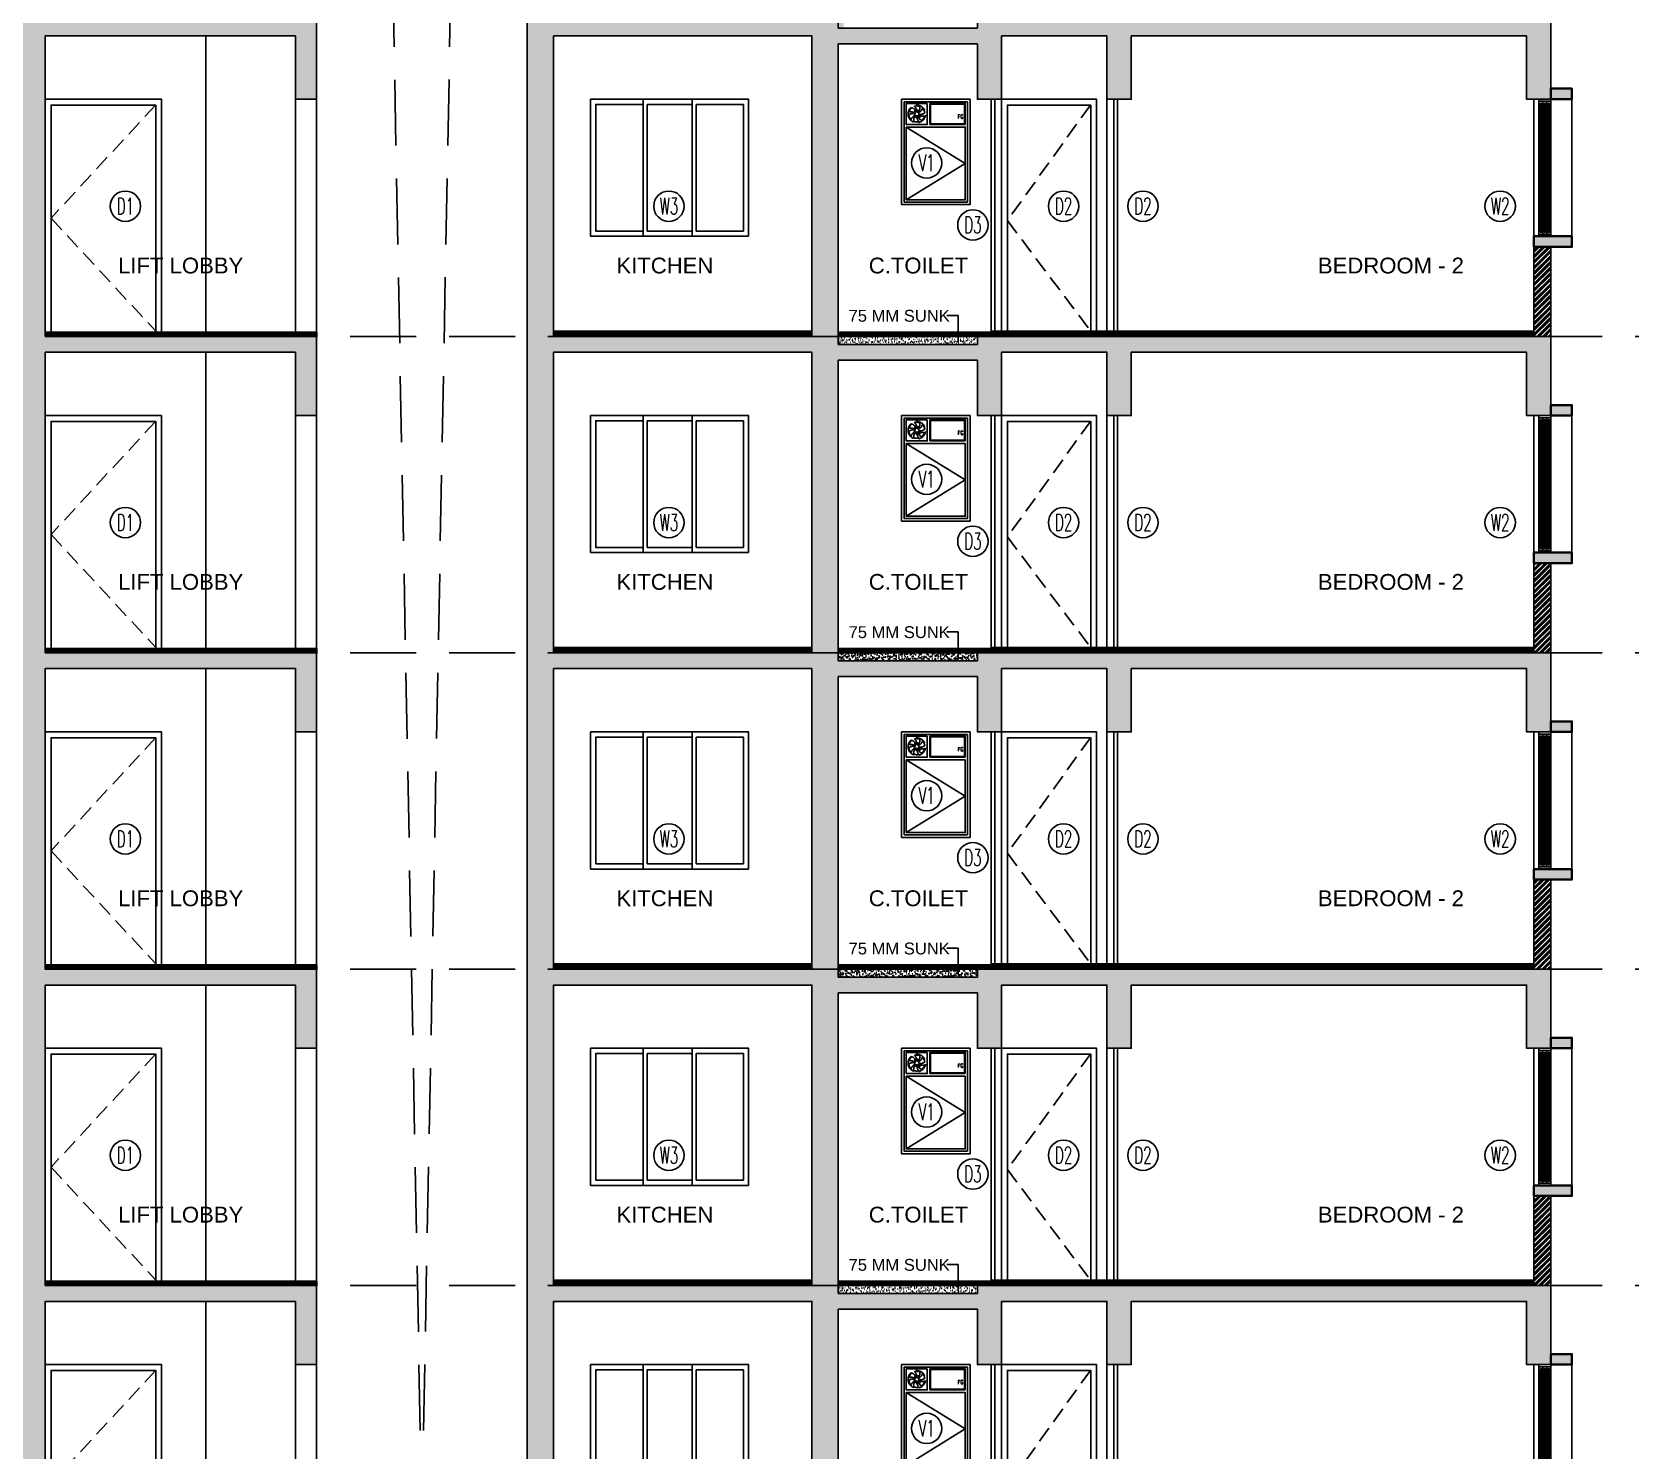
# Model space of a CAD drawing. Header units: millimetres. Extents: x -414464 to 1686, y -90036 to 108605.
# Drawn here: x -370708 to -355548, y 50205 to 63652 of the extents above; entities that cross this region are included whole.
import ezdxf
from ezdxf.enums import TextEntityAlignment as Align

# ---------------------------------------------------------------- set-up
doc = ezdxf.new("R2010")
doc.units = ezdxf.units.MM
doc.header["$LTSCALE"] = 1000
doc.header["$MEASUREMENT"] = 0
for name, pattern in [('AUDIT_D_120904163729-0', [0]), ('DASHED', [0.75, 0.5, -0.25]), ('HIDDEN', [0.375, 0.25, -0.125]), ('HIDDEN2', [0.1875, 0.125, -0.0625]), ('WINDOW DETAILS$0$HIDDEN', [0.375, 0.25, -0.125]), ('WINDOW DETAILS$0$HIDDEN2', [0.1875, 0.125, -0.0625])]:
    doc.linetypes.add(name, pattern=pattern)
doc.layers.get('0').update_dxf_attribs({"linetype": 'AUDIT_D_120904163729-0'})
for name, color, linetype in [('a-door', 1, 'Continuous'), ('a-ele 1', 252, 'Continuous'), ('a-floor finish', 26, 'Continuous'), ('a-hat rcc', 252, 'Continuous'), ('a-hatch', 252, 'Continuous'), ('a-pl ele', 225, 'Continuous'), ('a-rcc', 3, 'Continuous'), ('A-RSP DOOR NO', 4, 'Continuous'), ('a-wall-100', 6, 'Continuous'), ('A-WIN', 5, 'Continuous'), ('CLUSTER A- TOILET DETAIL$0$a-sanitary', 44, 'Continuous'), ('LEVEL', 7, 'Continuous'), ('PRESTXT', 7, 'Continuous'), ('T8_PROFILE SECTIONS$0$a-ele', 8, 'Continuous'), ('T8_PROFILE SECTIONS$0$a-window', 5, 'Continuous'), ('T8_PROFILE SECTIONS$0$ELEV 5', 8, 'Continuous'), ('T8_PROFILE SECTIONS$0$HATCH 150', 8, 'Continuous'), ('WINDOW DETAILS$0$a-ele louvers', 5, 'Continuous'), ('WINDOW DETAILS$0$a-notes', 1, 'Continuous'), ('WINDOW DETAILS$0$a-struct opening', 1, 'Continuous'), ('WINDOW DETAILS$0$a-win shutter', 2, 'Continuous')]:
    doc.layers.add(name, color=color, linetype=linetype)
doc.layers.add('T8_PROFILE SECTIONS$0$A-SLAB', color=3, linetype='Continuous', lineweight=35)
doc.layers.add('T8_PROFILE SECTIONS$0$NON-STRUCT -150', color=230, linetype='Continuous', lineweight=30)
doc.styles.add('arial', font='sanss___.ttf')
doc.styles.add('DIM150', font='SIMPLEX.shx', dxfattribs={"width": 0.6})
doc.styles.add('TEXT1', font='simplex.shx', dxfattribs={"width": 0.8})
doc.styles.add('WINDOW DETAILS$0$a-texts', font='simplex.shx', dxfattribs={"width": 0.75})
doc.dimstyles.new('dim 20', dxfattribs={"dimtxt": 0.25, "dimasz": 0.02, "dimexe": 0.01, "dimexo": 0, "dimgap": 0.05, "dimtad": 1, "dimdec": 0, "dimlfac": 1000, "dimzin": 9, "dimdsep": 46, "dimtxsty": 'TEXT1', "dimblk": 'ARCHTICK', "dimcen": 1, "dimdle": 0.015, "dimclrd": 8, "dimclre": 251, "dimclrt": 2, "dimadec": 0, "dimazin": 0, "dimtfac": 1, "dimtdec": 0, "dimtmove": 2, "dimatfit": 3, "dimldrblk": 'DOT', "dimfxl": 1, "dimlwd": -1, "dimarcsym": 0})
pattern_1 = [(45, (-61091.397, -179796.868), (-26.516504, 26.516504), []), (45, (-61073.72, -179796.868), (-26.516504, 26.516504), [])]
pattern_2 = [(217.5, (10645765.048, -3565140.147), (1.25986716, -38.53647538), [0, -30.4, 0, -34, 0, -32.5]), (187.5, (10645765.05, -3565140.147), (-35.3955341, -56.4429213), [0, -16.4, 0, -27.4, 0, -10.5]), (147.5, (10645789.648, -3565140.147), (-62.28283724, -0.11318107), [0, -10, 0, -36, 0, -47]), (137.5, (10645789.65, -3565140.147), (-60.1225321, -17.5535113), [0, -5, 0, -23.6, 0, -27])]
pattern_3 = [(90, (10610851.822, -3562140.147), (-12.5, 2e-15), [])]
pattern_4 = [(90, (10647665.836, -3562140.147), (-12.5, 2e-15), [])]
pattern_5 = [(90, (10625531.979, -3562140.147), (-12.5, 2e-15), [])]

# ---------------------------------------------------------------- blocks, each defined once
blk = doc.blocks.new('Door-Tag')
at = {"layer": 'A-RSP DOOR NO'}
blk.add_circle((0, 0.001), 0.16, dxfattribs=at)
at = {"layer": 'A-RSP DOOR NO', "style": 'DIM150', "width": 0.6}
blk.add_attdef('DOOR-NO', text='', height=0.16, dxfattribs=at).set_placement((258.618, 64.001), align=Align.MIDDLE_CENTER)
blk = doc.blocks.new('WINDOW DETAILS$0$EX FAN')
at = {"color": 8, "linetype": 'WINDOW DETAILS$0$HIDDEN2'}
for points in [[(-94, 12, -0.170472), (-66, 69, 0.272689), (-19, 16, 0.199454), (-25, -2, -0.245857)], [(-36, 88, -0.170472), (27, 91, 0.272689), (4, 25, 0.199454), (-14, 20, -0.245857)], [(58, 75, -0.170472), (92, 23, 0.272689), (23, 9, 0.199454), (10, 23, -0.245857)], [(94, -12, -0.170472), (66, -69, 0.272689), (19, -16, 0.199454), (25, 2, -0.245857)], [(-58, -75, -0.170472), (-92, -23, 0.272689), (-23, -9, 0.199454), (-10, -23, -0.245857)], [(36, -88, -0.170472), (-27, -91, 0.272689), (-4, -25, 0.199454), (14, -20, -0.245857)]]:
    blk.add_lwpolyline(points, format="xyb", close=True, dxfattribs=at)
blk.add_circle((0, 0), 104, dxfattribs=at)
blk = doc.blocks.new('T9-Typical floor sec')
at = {"layer": 'a-floor finish'}
h = blk.add_hatch(dxfattribs=at)
h.set_pattern_fill('ANSI31', color=256, scale=100, angle=45)
h.set_pattern_definition(pattern_5)
h.paths.add_polyline_path([(14814, -3000), (14814, -2960), (12241, -2960), (12241, -3000)])
h = blk.add_hatch(dxfattribs=at)
h.set_pattern_fill('ANSI31', color=256, scale=100, angle=45)
h.set_pattern_definition(pattern_3)
h.paths.add_polyline_path([(19510, -3000), (19510, -2950), (17060, -2950), (17060, -3000)])
h = blk.add_hatch(dxfattribs=at)
h.set_pattern_fill('ANSI31', color=256, scale=100, angle=45)
h.set_pattern_definition(pattern_4)
h.paths.add_polyline_path([(21210, -3000), (21210, -2960), (19760, -2960), (19760, -3000)])
h = blk.add_hatch(dxfattribs=at)
h.set_pattern_fill('ANSI31', color=256, scale=100, angle=45)
h.set_pattern_definition(pattern_3)
h.paths.add_polyline_path([(21210, -3000), (21210, -2950), (26360, -2950), (26360, -3000)])
at = {"layer": 'a-hat rcc'}
h = blk.add_hatch(dxfattribs=at)
h.set_pattern_fill('AR-CONC', color=256, scale=20, style=0)
h.set_pattern_definition([(50, (5380629.28, -1765674.28), (143.4520365, -12.550427), [15, -165]), (355, (5380629.28, -1765674.28), (-27.7502667, 150.4384267), [12, -132]), (100.4514445, (5380641.23, -1765675.33), (115.7017693, 137.8879982), [12.7480384, -140.2284224]), (46.1842, (5380629.28, -1765634.28), (213.448266, -33.103856), [22.5, -247.5]), (96.6356355, (5380647.06, -1765637.04), (186.932389, 194.82372), [19.122068, -210.342752]), (351.184164, (5380629.28, -1765634.28), (186.932389, 194.82372), [18, -198]), (21, (5380649.28, -1765644.28), (119.3814104, -80.5237781), [15, -165]), (326, (5380649.28, -1765644.28), (48.6630664, 145.030009), [12, -132]), (71.4514447, (5380659.22, -1765650.99), (168.0444753, 64.5062306), [12.748038, -140.2284224]), (37.5, (5380629.276, -1765674.28), (2.43197106, 66.57877077), [0, -130.4, 0, -134, 0, -132.5]), (7.5, (5380629.276, -1765674.28), (52.6139075, 78.8823424), [0, -76.4, 0, -127.4, 0, -50.5]), (327.5, (5380584.676, -1765674.28), (106.76448723, -4.51097435), [0, -50, 0, -156, 0, -207]), (317.5, (5380564.68, -1765674.28), (116.6372339, 20.0209965), [0, -65, 0, -103.6, 0, -147])])
h.paths.add_polyline_path([(14810, 0), (11985, 0), (11985, -3000), (12237, -3000), (12237, -150), (14610, -150), (14610, -750), (14810, -750)])
h = blk.add_hatch(dxfattribs=at)
h.set_pattern_fill('AR-CONC', color=256, scale=20, style=0)
h.set_pattern_definition([(50, (120801.28, -24765), (143.45204, -12.55043), [15, -165]), (355, (120801.28, -24765), (-27.75027, 150.43843), [12, -132]), (100.45144, (120813.24, -24766.05), (115.70177, 137.888), [12.74804, -140.22842]), (46.1842, (120801.28, -24725), (213.44827, -33.10386), [22.5, -247.5]), (96.63564, (120819.07, -24727.76), (186.9324, 194.8237), [19.12207, -210.34275]), (351.18416, (120801.28, -24725), (186.9324, 194.8237), [18, -198]), (21, (120821.28, -24735), (119.38141, -80.52378), [15, -165]), (326, (120821.28, -24735), (48.66307, 145.03), [12, -132]), (71.45144, (120831.23, -24741.71), (168.04448, 64.50623), [12.74804, -140.22842]), (37.5, (120801.28, -24765), (2.43197, 66.57877), [0, -130.4, 0, -134, 0, -132.5]), (7.5, (120801.28, -24765), (52.613907, 78.88234), [0, -76.4, 0, -127.4, 0, -50.5]), (327.5, (120756.68, -24765), (106.764487, -4.510974), [0, -50, 0, -156, 0, -207]), (317.5, (120736.68, -24765), (116.63723, 20.021), [0, -65, 0, -103.6, 0, -147])])
h.paths.add_polyline_path([(22539, -150), (26290, -150), (26290, -750), (26520, -750), (26520, 0), (21080, 0), (21080, -75), (19810, -75), (19810, 0), (17060, 0), (16810, 0), (16810, -3000), (17060, -3000), (17060, -150), (19510, -150), (19510, -3000), (19760, -3000), (19760, -225), (21080, -225), (21080, -750), (21310, -750), (21310, -150), (22309, -150), (22309, -750), (22539, -750)])
at = {"layer": 'a-hatch'}
h = blk.add_hatch(dxfattribs=at)
h.set_pattern_fill('AR-SAND', color=256, scale=20, angle=180, style=0)
h.set_pattern_definition(pattern_2)
h.paths.add_polyline_path([(21080, -3075), (19760, -3075), (19760, -3000), (21080, -3000)])
at = {"layer": 'T8_PROFILE SECTIONS$0$HATCH 150'}
h = blk.add_hatch(dxfattribs=at)
h.set_pattern_fill('ACET-2D-AR-SAND', color=8, scale=10, angle=360)
h.set_pattern_definition([(37.5, (-5645353.905, -1444464.918), (-9.539291593, 12.431846842), [0, -15.2, 0, -17, 0, -16.25]), (7.5, (-5645353.905, -1444464.918), (-3.35060735, 25.45038959), [0, -8.2, 0, -13.7, 0, -5.25]), (327.5, (-5645366.205, -1444464.918), (9.01588743, 14.15210846), [0, -5, 0, -18, 0, -23.5]), (317.5, (-5645366.205, -1444464.918), (18.09230576, 19.74428708), [0, -2.5, 0, -11.8, 0, -13.5])])
h.paths.add_polyline_path([(26720, -2050), (26360, -2050), (26360, -2150), (26720, -2150)])
h.paths.add_polyline_path([(26520, -650), (26720, -650), (26720, -750), (26520, -750)])
at = {"layer": 'T8_PROFILE SECTIONS$0$NON-STRUCT -150'}
h = blk.add_hatch(dxfattribs=at)
h.set_pattern_fill('ANSI32', color=8, scale=100, angle=360)
h.set_pattern_definition(pattern_1)
h.paths.add_polyline_path([(26520, -3000), (26360, -3000), (26360, -2150), (26520, -2150)])
at = {"elevation": 0}
blk.add_lwpolyline([(21010, -750), (20360, -750), (20360, -1750), (21010, -1750)], close=True, dxfattribs=at)
at = {"layer": 'a-door', "color": 8, "ltscale": 3, "elevation": 0}
blk.add_lwpolyline([(14610, -750), (14810, -750), (14810, -2960), (14610, -2960)], close=True, dxfattribs=at)
at = {"layer": 'a-door', "color": 8}
for points in [[(21210, -750), (21310, -750), (21310, -2950), (21210, -2950)], [(22409, -750), (22309, -750), (22309, -2950), (22409, -2950)]]:
    blk.add_lwpolyline(points, close=True, dxfattribs=at)
at = {"layer": 'a-door'}
for points in [[(21210, -750), (21245, -750), (21245, -2950), (21210, -2950)], [(22409, -750), (22374, -750), (22374, -2950), (22409, -2950)]]:
    blk.add_lwpolyline(points, close=True, dxfattribs=at)
at = {"layer": 'a-ele 1', "color": 8, "linetype": 'HIDDEN', "ltscale": 0.6, "elevation": 0}
blk.add_lwpolyline([(13284, -805), (12292, -1878), (13286, -2950)], dxfattribs=at)
at = {"layer": 'a-ele 1', "color": 8, "linetype": 'HIDDEN', "ltscale": 0.6}
blk.add_lwpolyline([(22152, -805), (21365, -1900), (22155, -2950)], dxfattribs=at)
at = {"layer": 'a-floor finish', "ltscale": 3}
for points, elevation in [([(14810, -3000), (14810, -2960), (12237, -2960), (12237, -3000)], -1), ([(19510, -3000), (19510, -2950), (17060, -2950), (17060, -3000), (19510, -3000)], 0), ([(21210, -3000), (21210, -2960), (19760, -2960), (19760, -3000)], 0), ([(21210, -3000), (21210, -2950), (26360, -2950), (26360, -3000)], 0)]:
    blk.add_lwpolyline(points, close=True, dxfattribs=dict(at, elevation=elevation))
at = {"layer": 'a-hatch', "elevation": 0}
blk.add_lwpolyline([(21080, -3075), (19760, -3075), (19760, -3000), (21080, -3000)], close=True, dxfattribs=at)
at = {"layer": 'a-pl ele'}
blk.add_line((13760, -150, 0), (13760, -2960, 0), dxfattribs=at)
at = {"layer": 'a-pl ele', "color": 8, "elevation": 0}
for points in [[(12237, -2950), (12237, -750), (13341, -750), (13341, -2950)], [(12292, -2950), (12292, -805), (13286, -805), (13286, -2950)]]:
    blk.add_lwpolyline(points, dxfattribs=at)
at = {"layer": 'a-pl ele', "color": 8}
for points in [[(21310, -2950), (21310, -750), (22210, -750), (22210, -2950)], [(21365, -2950), (21365, -805), (22155, -805), (22155, -2950)]]:
    blk.add_lwpolyline(points, dxfattribs=at)
at = {"layer": 'a-rcc', "elevation": 0}
for points in [[(12237, 0), (14611, 0), (14810, 0), (14810, -750), (14610, -750), (14610, -150), (12237, -150), (12237, -3000)], [(16810, -3000), (16810, 0)], [(17060, 0), (19760, 0), (19760, -75), (21080, -75), (21080, 0), (26520, 0), (26520, -750), (26290, -750), (26290, -150), (22539, -150), (22539, -750), (22309, -750), (22309, -150), (21310, -150), (21310, -750), (21080, -750), (21080, -225), (19760, -225), (19760, -3000)], [(17060, -150), (19510, -150)], [(19510, -3000), (19510, -150), (17060, -150), (17060, -3000)]]:
    blk.add_lwpolyline(points, dxfattribs=at)
at = {"layer": 'a-wall-100', "ltscale": 3, "elevation": 0}
blk.add_lwpolyline([(26520, -3000), (26360, -3000), (26360, -2150), (26520, -2150)], close=True, dxfattribs=at)
at = {"layer": 'A-WIN'}
for p, q in [((18910, -750, 0), (17410, -750, 3300)), ((17909, -750, 0), (17909, -2050, 0)), ((18375, -750, 0), (18375, -2050, -1)), ((17946, -800, 0), (17946, -2000, 0)), ((18412, -800, 0), (18412, -2000, 0))]:
    blk.add_line(p, q, dxfattribs=at)
for points, elevation in [([(18910, -2050), (18910, -750), (17410, -750), (17410, -2050), (18910, -2050)], 0), ([(17909, -800), (17460, -800), (17460, -2000), (17909, -2000)], 0), ([(18375, -800), (17946, -800)], 0), ([(18860, -800), (18412, -800)], 0), ([(18860, -2000), (18860, -800)], -3300), ([(17946, -2000), (18375, -2000)], 3300), ([(18412, -2000), (18860, -2000)], 3300)]:
    blk.add_lwpolyline(points, dxfattribs=dict(at, elevation=elevation))
at = {"layer": 'CLUSTER A- TOILET DETAIL$0$a-sanitary', "linetype": 'DASHED', "ltscale": 0.0005, "elevation": 0}
blk.add_lwpolyline([(21010, -1750), (20360, -1750), (20360, -750), (21010, -750)], close=True, dxfattribs=at)
at = {"layer": 'T8_PROFILE SECTIONS$0$a-ele', "elevation": 0}
blk.add_lwpolyline([(26360, -2050), (26360, -750)], dxfattribs=at)
at = {"layer": 'T8_PROFILE SECTIONS$0$A-SLAB', "linetype": 'ByBlock', "elevation": 0}
for points in [[(26520, -650), (26720, -650), (26720, -750), (26520, -750)], [(26720, -2050), (26360, -2050), (26360, -2150), (26720, -2150)]]:
    blk.add_lwpolyline(points, close=True, dxfattribs=at)
at = {"layer": 'T8_PROFILE SECTIONS$0$a-window', "color": 1}
for p, q in [((26407, -795, 0), (26407, -2005, 0)), ((26445, -795, 0), (26445, -2005, 0)), ((26445, -795, 0), (26445, -2005, 0)), ((26482, -795, 0), (26482, -2005, 0))]:
    blk.add_line(p, q, dxfattribs=at)
at = {"layer": 'T8_PROFILE SECTIONS$0$a-window', "color": 5}
for p, q in [((26422, -795, 0), (26422, -2005, 0)), ((26432, -795, 0), (26432, -2005, 0)), ((26459, -795, 0), (26459, -2005, 0)), ((26469, -795, 0), (26469, -2005, 0))]:
    blk.add_line(p, q, dxfattribs=at)
at = {"layer": 'T8_PROFILE SECTIONS$0$a-window', "color": 250}
for p, q in [((26497, -795, 0), (26497, -2005, 0)), ((26507, -795, 0), (26507, -2005, 0)), ((26520, -795, 0), (26520, -2005, 0))]:
    blk.add_line(p, q, dxfattribs=at)
at = {"layer": 'T8_PROFILE SECTIONS$0$a-window', "color": 4, "elevation": 0}
for points in [[(26520, -770), (26520, -750), (26407, -750), (26407, -770)], [(26422, -795), (26407, -795), (26407, -770), (26445, -770), (26445, -795), (26432, -795), (26432, -789), (26422, -789)], [(26459, -795), (26445, -795), (26445, -770), (26482, -770), (26482, -795), (26469, -795), (26469, -789), (26459, -789)], [(26497, -795), (26482, -795), (26482, -770), (26520, -770), (26520, -795), (26507, -795), (26507, -789), (26497, -789)], [(26422, -2005), (26407, -2005), (26407, -2030), (26445, -2030), (26445, -2005), (26432, -2005), (26432, -2011), (26422, -2011)], [(26520, -2050), (26520, -2030), (26407, -2030), (26407, -2050)], [(26459, -2005), (26445, -2005), (26445, -2030), (26482, -2030), (26482, -2005), (26469, -2005), (26469, -2011), (26459, -2011)], [(26497, -2005), (26482, -2005), (26482, -2030), (26520, -2030), (26520, -2005), (26507, -2005), (26507, -2011), (26497, -2011)]]:
    blk.add_lwpolyline(points, close=True, dxfattribs=at)
at = {"layer": 'T8_PROFILE SECTIONS$0$ELEV 5', "ltscale": 0.7, "elevation": 0}
blk.add_lwpolyline([(26720, -750), (26720, -2050)], dxfattribs=at)
at = {"layer": 'WINDOW DETAILS$0$a-ele louvers', "color": 8, "elevation": 0}
blk.add_lwpolyline([(20405, -1015), (20965, -1360), (20405, -1705)], dxfattribs=at)
at = {"layer": 'WINDOW DETAILS$0$a-struct opening', "linetype": 'WINDOW DETAILS$0$HIDDEN', "elevation": 0}
blk.add_lwpolyline([(20985, -1725), (20385, -1725), (20385, -775), (20985, -775)], close=True, dxfattribs=at)
at = {"layer": 'WINDOW DETAILS$0$a-win shutter'}
blk.add_line((20630, -990, 0), (20965, -990, 0), dxfattribs=at)
at = {"layer": 'WINDOW DETAILS$0$a-win shutter', "elevation": 0}
for points in [[(20985, -1725), (20385, -1725), (20385, -775), (20985, -775)], [(20636, -984), (20636, -796), (20959, -796), (20959, -984), (20636, -984)]]:
    blk.add_lwpolyline(points, close=True, dxfattribs=at)
for points in [[(20605, -790), (20605, -990), (20405, -990), (20405, -790), (20605, -790)], [(20630, -990), (20630, -790), (20965, -790), (20965, -990)], [(20405, -1015), (20965, -1015), (20965, -1705), (20405, -1705), (20405, -1015)]]:
    blk.add_lwpolyline(points, dxfattribs=at)
at = {"xscale": -0.8000000007450581, "yscale": 0.8000000007450581, "zscale": 0.8000000007450581}
blk.add_blockref('WINDOW DETAILS$0$EX FAN', (20505, -890, 0), dxfattribs=at)
at = {"layer": 'WINDOW DETAILS$0$a-notes', "attachment_point": 5, "style": 'WINDOW DETAILS$0$a-texts'}
for s, insert, char_height, width in [('EX.\\PFAN', (20505, -890, 0), 30, 100), ('FG', (20920, -915, 0), 37.5, 57.5)]:
    blk.add_mtext(s, dxfattribs=dict(at, insert=insert, char_height=char_height, width=width))
blk = doc.blocks.new('T9-Refuge floor sec-AA')
at = {"layer": 'a-floor finish'}
h = blk.add_hatch(dxfattribs=at)
h.set_pattern_fill('ANSI31', color=256, scale=100, angle=45)
h.set_pattern_definition(pattern_5)
h.paths.add_polyline_path([(14814, -3000), (14814, -2960), (12241, -2960), (12241, -3000)])
h = blk.add_hatch(dxfattribs=at)
h.set_pattern_fill('ANSI31', color=256, scale=100, angle=45)
h.set_pattern_definition(pattern_3)
h.paths.add_polyline_path([(19510, -3000), (19510, -2950), (17060, -2950), (17060, -3000)])
h = blk.add_hatch(dxfattribs=at)
h.set_pattern_fill('ANSI31', color=256, scale=100, angle=45)
h.set_pattern_definition(pattern_4)
h.paths.add_polyline_path([(21210, -3000), (21210, -2960), (19760, -2960), (19760, -3000)])
h = blk.add_hatch(dxfattribs=at)
h.set_pattern_fill('ANSI31', color=256, scale=100, angle=45)
h.set_pattern_definition(pattern_3)
h.paths.add_polyline_path([(21210, -3000), (21210, -2950), (26360, -2950), (26360, -3000)])
at = {"layer": 'a-hat rcc'}
h = blk.add_hatch(dxfattribs=at)
h.set_pattern_fill('AR-CONC', color=256, scale=20, style=0)
h.set_pattern_definition([(50, (5380629.28, -1765674.28), (143.4520365, -12.550427), [15, -165]), (355, (5380629.28, -1765674.28), (-27.7502667, 150.4384267), [12, -132]), (100.4514445, (5380641.23, -1765675.33), (115.7017693, 137.8879982), [12.7480384, -140.2284224]), (46.1842, (5380629.28, -1765634.28), (213.448266, -33.103856), [22.5, -247.5]), (96.6356355, (5380647.06, -1765637.04), (186.932389, 194.82372), [19.122068, -210.342752]), (351.184164, (5380629.28, -1765634.28), (186.932389, 194.82372), [18, -198]), (21, (5380649.28, -1765644.28), (119.3814104, -80.5237781), [15, -165]), (326, (5380649.28, -1765644.28), (48.6630664, 145.030009), [12, -132]), (71.4514447, (5380659.22, -1765650.99), (168.0444753, 64.5062306), [12.748038, -140.2284224]), (37.5, (5380629.276, -1765674.28), (2.43197106, 66.57877077), [0, -130.4, 0, -134, 0, -132.5]), (7.5, (5380629.276, -1765674.28), (52.6139075, 78.8823424), [0, -76.4, 0, -127.4, 0, -50.5]), (327.5, (5380584.676, -1765674.28), (106.76448723, -4.51097435), [0, -50, 0, -156, 0, -207]), (317.5, (5380564.68, -1765674.28), (116.6372339, 20.0209965), [0, -65, 0, -103.6, 0, -147])])
h.paths.add_polyline_path([(14810, 0), (11985, 0), (11985, -3000), (12237, -3000), (12237, -150), (14610, -150), (14610, -750), (14810, -750)])
h = blk.add_hatch(dxfattribs=at)
h.set_pattern_fill('AR-CONC', color=256, scale=20, style=0)
h.set_pattern_definition([(50, (120801.28, -24765), (143.45204, -12.55043), [15, -165]), (355, (120801.28, -24765), (-27.75027, 150.43843), [12, -132]), (100.45144, (120813.24, -24766.05), (115.70177, 137.888), [12.74804, -140.22842]), (46.1842, (120801.28, -24725), (213.44827, -33.10386), [22.5, -247.5]), (96.63564, (120819.07, -24727.76), (186.9324, 194.8237), [19.12207, -210.34275]), (351.18416, (120801.28, -24725), (186.9324, 194.8237), [18, -198]), (21, (120821.28, -24735), (119.38141, -80.52378), [15, -165]), (326, (120821.28, -24735), (48.66307, 145.03), [12, -132]), (71.45144, (120831.23, -24741.71), (168.04448, 64.50623), [12.74804, -140.22842]), (37.5, (120801.28, -24765), (2.43197, 66.57877), [0, -130.4, 0, -134, 0, -132.5]), (7.5, (120801.28, -24765), (52.613907, 78.88234), [0, -76.4, 0, -127.4, 0, -50.5]), (327.5, (120756.68, -24765), (106.764487, -4.510974), [0, -50, 0, -156, 0, -207]), (317.5, (120736.68, -24765), (116.63723, 20.021), [0, -65, 0, -103.6, 0, -147])])
h.paths.add_polyline_path([(22539, -150), (26290, -150), (26290, -750), (26520, -750), (26520, 0), (21080, 0), (21080, -75), (19810, -75), (19810, 0), (17060, 0), (16810, 0), (16810, -3000), (17060, -3000), (17060, -150), (19510, -150), (19510, -3000), (19760, -3000), (19760, -225), (21080, -225), (21080, -750), (21310, -750), (21310, -150), (22309, -150), (22309, -750), (22539, -750)])
at = {"layer": 'a-hatch'}
h = blk.add_hatch(dxfattribs=at)
h.set_pattern_fill('AR-SAND', color=256, scale=20, angle=180, style=0)
h.set_pattern_definition(pattern_2)
h.paths.add_polyline_path([(21080, -3075), (19760, -3075), (19760, -3000), (21080, -3000)])
at = {"layer": 'T8_PROFILE SECTIONS$0$HATCH 150'}
h = blk.add_hatch(dxfattribs=at)
h.set_pattern_fill('ACET-2D-AR-SAND', color=8, scale=10, angle=360)
h.set_pattern_definition([(37.5, (-5645353.905, -1444464.918), (-9.539291593, 12.431846842), [0, -15.2, 0, -17, 0, -16.25]), (7.5, (-5645353.905, -1444464.918), (-3.35060735, 25.45038959), [0, -8.2, 0, -13.7, 0, -5.25]), (327.5, (-5645366.205, -1444464.918), (9.01588743, 14.15210846), [0, -5, 0, -18, 0, -23.5]), (317.5, (-5645366.205, -1444464.918), (18.09230576, 19.74428708), [0, -2.5, 0, -11.8, 0, -13.5])])
h.paths.add_polyline_path([(26720, -2050), (26360, -2050), (26360, -2150), (26720, -2150)])
h.paths.add_polyline_path([(26520, -650), (26720, -650), (26720, -750), (26520, -750)])
at = {"layer": 'T8_PROFILE SECTIONS$0$NON-STRUCT -150'}
h = blk.add_hatch(dxfattribs=at)
h.set_pattern_fill('ANSI32', color=8, scale=100, angle=360)
h.set_pattern_definition(pattern_1)
h.paths.add_polyline_path([(26520, -3000), (26360, -3000), (26360, -2150), (26520, -2150)])
at = {"elevation": 0}
blk.add_lwpolyline([(21010, -750), (20360, -750), (20360, -1750), (21010, -1750)], close=True, dxfattribs=at)
at = {"layer": 'a-door', "color": 8, "ltscale": 3, "elevation": 0}
blk.add_lwpolyline([(14610, -750), (14810, -750), (14810, -2960), (14610, -2960)], close=True, dxfattribs=at)
at = {"layer": 'a-door', "color": 8}
for points in [[(21210, -750), (21310, -750), (21310, -2950), (21210, -2950)], [(22409, -750), (22309, -750), (22309, -2950), (22409, -2950)]]:
    blk.add_lwpolyline(points, close=True, dxfattribs=at)
at = {"layer": 'a-door'}
for points in [[(21210, -750), (21245, -750), (21245, -2950), (21210, -2950)], [(22409, -750), (22374, -750), (22374, -2950), (22409, -2950)]]:
    blk.add_lwpolyline(points, close=True, dxfattribs=at)
at = {"layer": 'a-ele 1', "color": 8, "linetype": 'HIDDEN', "ltscale": 0.6, "elevation": 0}
blk.add_lwpolyline([(13284, -805), (12292, -1878), (13286, -2950)], dxfattribs=at)
at = {"layer": 'a-ele 1', "color": 8, "linetype": 'HIDDEN', "ltscale": 0.6}
blk.add_lwpolyline([(22152, -805), (21365, -1900), (22155, -2950)], dxfattribs=at)
at = {"layer": 'a-floor finish', "ltscale": 3}
for points, elevation in [([(14810, -3000), (14810, -2960), (12237, -2960), (12237, -3000)], -1), ([(19510, -3000), (19510, -2950), (17060, -2950), (17060, -3000), (19510, -3000)], 0), ([(21210, -3000), (21210, -2960), (19760, -2960), (19760, -3000)], 0), ([(21210, -3000), (21210, -2950), (26360, -2950), (26360, -3000)], 0)]:
    blk.add_lwpolyline(points, close=True, dxfattribs=dict(at, elevation=elevation))
at = {"layer": 'a-hatch', "elevation": 0}
blk.add_lwpolyline([(21080, -3075), (19760, -3075), (19760, -3000), (21080, -3000)], close=True, dxfattribs=at)
at = {"layer": 'a-pl ele'}
blk.add_line((13760, -150, 0), (13760, -2960, 0), dxfattribs=at)
at = {"layer": 'a-pl ele', "color": 8, "elevation": 0}
for points in [[(12237, -2950), (12237, -750), (13341, -750), (13341, -2950)], [(12292, -2950), (12292, -805), (13286, -805), (13286, -2950)]]:
    blk.add_lwpolyline(points, dxfattribs=at)
at = {"layer": 'a-pl ele', "color": 8}
for points in [[(21310, -2950), (21310, -750), (22210, -750), (22210, -2950)], [(21365, -2950), (21365, -805), (22155, -805), (22155, -2950)]]:
    blk.add_lwpolyline(points, dxfattribs=at)
at = {"layer": 'a-rcc', "elevation": 0}
for points in [[(12237, 0), (14611, 0), (14810, 0), (14810, -750), (14610, -750), (14610, -150), (12237, -150), (12237, -3000)], [(16810, -3000), (16810, 0)], [(17060, 0), (19760, 0), (19760, -75), (21080, -75), (21080, 0), (26520, 0), (26520, -750), (26290, -750), (26290, -150), (22539, -150), (22539, -750), (22309, -750), (22309, -150), (21310, -150), (21310, -750), (21080, -750), (21080, -225), (19760, -225), (19760, -3000)], [(17060, -150), (19510, -150)], [(19510, -3000), (19510, -150), (17060, -150), (17060, -3000)]]:
    blk.add_lwpolyline(points, dxfattribs=at)
at = {"layer": 'a-wall-100', "ltscale": 3, "elevation": 0}
blk.add_lwpolyline([(26520, -3000), (26360, -3000), (26360, -2150), (26520, -2150)], close=True, dxfattribs=at)
at = {"layer": 'A-WIN'}
for p, q in [((18910, -750, 0), (17410, -750, 3300)), ((17909, -750, 0), (17909, -2050, 0)), ((18375, -750, 0), (18375, -2050, -1)), ((17946, -800, 0), (17946, -2000, 0)), ((18412, -800, 0), (18412, -2000, 0))]:
    blk.add_line(p, q, dxfattribs=at)
for points, elevation in [([(18910, -2050), (18910, -750), (17410, -750), (17410, -2050), (18910, -2050)], 0), ([(17909, -800), (17460, -800), (17460, -2000), (17909, -2000)], 0), ([(18375, -800), (17946, -800)], 0), ([(18860, -800), (18412, -800)], 0), ([(18860, -2000), (18860, -800)], -3300), ([(17946, -2000), (18375, -2000)], 3300), ([(18412, -2000), (18860, -2000)], 3300)]:
    blk.add_lwpolyline(points, dxfattribs=dict(at, elevation=elevation))
at = {"layer": 'CLUSTER A- TOILET DETAIL$0$a-sanitary', "linetype": 'DASHED', "ltscale": 0.0005, "elevation": 0}
blk.add_lwpolyline([(21010, -1750), (20360, -1750), (20360, -750), (21010, -750)], close=True, dxfattribs=at)
at = {"layer": 'T8_PROFILE SECTIONS$0$a-ele', "elevation": 0}
blk.add_lwpolyline([(26360, -2050), (26360, -750)], dxfattribs=at)
at = {"layer": 'T8_PROFILE SECTIONS$0$A-SLAB', "linetype": 'ByBlock', "elevation": 0}
for points in [[(26520, -650), (26720, -650), (26720, -750), (26520, -750)], [(26720, -2050), (26360, -2050), (26360, -2150), (26720, -2150)]]:
    blk.add_lwpolyline(points, close=True, dxfattribs=at)
at = {"layer": 'T8_PROFILE SECTIONS$0$a-window', "color": 1}
for p, q in [((26407, -795, 0), (26407, -2005, 0)), ((26445, -795, 0), (26445, -2005, 0)), ((26445, -795, 0), (26445, -2005, 0)), ((26482, -795, 0), (26482, -2005, 0))]:
    blk.add_line(p, q, dxfattribs=at)
at = {"layer": 'T8_PROFILE SECTIONS$0$a-window', "color": 5}
for p, q in [((26422, -795, 0), (26422, -2005, 0)), ((26432, -795, 0), (26432, -2005, 0)), ((26459, -795, 0), (26459, -2005, 0)), ((26469, -795, 0), (26469, -2005, 0))]:
    blk.add_line(p, q, dxfattribs=at)
at = {"layer": 'T8_PROFILE SECTIONS$0$a-window', "color": 250}
for p, q in [((26497, -795, 0), (26497, -2005, 0)), ((26507, -795, 0), (26507, -2005, 0)), ((26520, -795, 0), (26520, -2005, 0))]:
    blk.add_line(p, q, dxfattribs=at)
at = {"layer": 'T8_PROFILE SECTIONS$0$a-window', "color": 4, "elevation": 0}
for points in [[(26520, -770), (26520, -750), (26407, -750), (26407, -770)], [(26422, -795), (26407, -795), (26407, -770), (26445, -770), (26445, -795), (26432, -795), (26432, -789), (26422, -789)], [(26459, -795), (26445, -795), (26445, -770), (26482, -770), (26482, -795), (26469, -795), (26469, -789), (26459, -789)], [(26497, -795), (26482, -795), (26482, -770), (26520, -770), (26520, -795), (26507, -795), (26507, -789), (26497, -789)], [(26422, -2005), (26407, -2005), (26407, -2030), (26445, -2030), (26445, -2005), (26432, -2005), (26432, -2011), (26422, -2011)], [(26520, -2050), (26520, -2030), (26407, -2030), (26407, -2050)], [(26459, -2005), (26445, -2005), (26445, -2030), (26482, -2030), (26482, -2005), (26469, -2005), (26469, -2011), (26459, -2011)], [(26497, -2005), (26482, -2005), (26482, -2030), (26520, -2030), (26520, -2005), (26507, -2005), (26507, -2011), (26497, -2011)]]:
    blk.add_lwpolyline(points, close=True, dxfattribs=at)
at = {"layer": 'T8_PROFILE SECTIONS$0$ELEV 5', "ltscale": 0.7, "elevation": 0}
blk.add_lwpolyline([(26720, -750), (26720, -2050)], dxfattribs=at)
at = {"layer": 'WINDOW DETAILS$0$a-ele louvers', "color": 8, "elevation": 0}
blk.add_lwpolyline([(20405, -1015), (20965, -1360), (20405, -1705)], dxfattribs=at)
at = {"layer": 'WINDOW DETAILS$0$a-struct opening', "linetype": 'WINDOW DETAILS$0$HIDDEN', "elevation": 0}
blk.add_lwpolyline([(20985, -1725), (20385, -1725), (20385, -775), (20985, -775)], close=True, dxfattribs=at)
at = {"layer": 'WINDOW DETAILS$0$a-win shutter'}
blk.add_line((20630, -990, 0), (20965, -990, 0), dxfattribs=at)
at = {"layer": 'WINDOW DETAILS$0$a-win shutter', "elevation": 0}
for points in [[(20985, -1725), (20385, -1725), (20385, -775), (20985, -775)], [(20636, -984), (20636, -796), (20959, -796), (20959, -984), (20636, -984)]]:
    blk.add_lwpolyline(points, close=True, dxfattribs=at)
for points in [[(20605, -790), (20605, -990), (20405, -990), (20405, -790), (20605, -790)], [(20630, -990), (20630, -790), (20965, -790), (20965, -990)], [(20405, -1015), (20965, -1015), (20965, -1705), (20405, -1705), (20405, -1015)]]:
    blk.add_lwpolyline(points, dxfattribs=at)
at = {"xscale": -0.8000000007450581, "yscale": 0.8000000007450581, "zscale": 0.8000000007450581}
blk.add_blockref('WINDOW DETAILS$0$EX FAN', (20505, -890, 0), dxfattribs=at)
at = {"layer": 'WINDOW DETAILS$0$a-notes', "attachment_point": 5, "style": 'WINDOW DETAILS$0$a-texts'}
for s, insert, char_height, width in [('EX.\\PFAN', (20505, -890, 0), 30, 100), ('FG', (20920, -915, 0), 37.5, 57.5)]:
    blk.add_mtext(s, dxfattribs=dict(at, insert=insert, char_height=char_height, width=width))
blk = doc.blocks.new('_ArchTick')
at = {"color": 0, "linetype": 'ByBlock', "const_width": 0.15}
blk.add_lwpolyline([(-0.5, -0.5), (0.5, 0.5)], dxfattribs=at)
blk = doc.blocks.new('T8 levels')
at = {"layer": 'LEVEL', "color": 8, "linetype": 'HIDDEN2', "ltscale": 5}
for p, q in [((0, -46802.8), (-83963.5, -46802.8)), ((0, -52802.8), (-83963.5, -52802.8)), ((0, -55802.8), (-83963.5, -55802.8))]:
    blk.add_line(p, q, dxfattribs=at)
at = {"layer": 'LEVEL', "color": 1, "linetype": 'HIDDEN2', "ltscale": 5}
blk.add_line((0, -49802.8), (-83963.5, -49802.8), dxfattribs=at)

msp = doc.modelspace()

# ---------------------------------------------------------------- linework, layer by layer
at = {"layer": 'LEVEL', "color": 8, "linetype": 'HIDDEN2', "ltscale": 5, "elevation": -0.1}
for points in [[(-368010.3, 102567.8), (-366007.5, -3435)], [(-366008.5, 102568.6), (-368008.3, -3435)]]:
    msp.add_lwpolyline(points, dxfattribs=at)

# ---------------------------------------------------------------- block references
at = {"linetype": 'ByBlock'}
for name, p in [('T9-Typical floor sec', (-382818.8, 63765)), ('T9-Refuge floor sec-AA', (-382818.8, 60765, -0.7)), ('T9-Typical floor sec', (-382818.8, 57765)), ('T9-Typical floor sec', (-382818.8, 54765)), ('T9-Typical floor sec', (-382818.8, 51765))]:
    msp.add_blockref(name, p, dxfattribs=at)
at = {"layer": 'a-rcc', "linetype": 'ByBlock'}
msp.add_blockref('T8 levels', (-330500.1, 107567.8, -0.6), dxfattribs=at)
at = {"layer": 'A-RSP DOOR NO'}
ref = msp.add_blockref('Door-Tag', (-362220.2, 62411.2), dxfattribs=dict(at, xscale=-900, yscale=900, zscale=900, rotation=180))
ref.add_attrib('DOOR-NO', 'V1', dxfattribs={"height": 157.5, "style": 'DIM150', "width": 0.6}).set_placement((-362220.2, 62411.2), align=Align.MIDDLE_CENTER)
ref = msp.add_blockref('Door-Tag', (-369821.5, 62001, 0.3), dxfattribs=dict(at, xscale=-900, yscale=900, zscale=900, rotation=180))
ref.add_attrib('DOOR-NO', 'D1', dxfattribs={"height": 157.5, "style": 'DIM150', "width": 0.6}).set_placement((-369821.5, 62001, 0.3), align=Align.MIDDLE_CENTER)
ref = msp.add_blockref('Door-Tag', (-364665.6, 62001, 0.3), dxfattribs=dict(at, xscale=-900, yscale=900, zscale=900, rotation=180))
ref.add_attrib('DOOR-NO', 'W3', dxfattribs={"height": 157.5, "style": 'DIM150', "width": 0.6}).set_placement((-364665.6, 62001, 0.3), align=Align.MIDDLE_CENTER)
ref = msp.add_blockref('Door-Tag', (-360921.5, 62001, 0.3), dxfattribs=dict(at, xscale=-900, yscale=900, zscale=900, rotation=180))
ref.add_attrib('DOOR-NO', 'D2', dxfattribs={"height": 157.5, "style": 'DIM150', "width": 0.6}).set_placement((-360921.5, 62001, 0.3), align=Align.MIDDLE_CENTER)
ref = msp.add_blockref('Door-Tag', (-360168.3, 62001, 0.3), dxfattribs=dict(at, xscale=-900, yscale=900, zscale=900, rotation=180))
ref.add_attrib('DOOR-NO', 'D2', dxfattribs={"height": 157.5, "style": 'DIM150', "width": 0.6}).set_placement((-360168.3, 62001, 0.3), align=Align.MIDDLE_CENTER)
ref = msp.add_blockref('Door-Tag', (-356779.5, 62001, 0.3), dxfattribs=dict(at, xscale=-900, yscale=900, zscale=900, rotation=180))
ref.add_attrib('DOOR-NO', 'W2', dxfattribs={"height": 157.5, "style": 'DIM150', "width": 0.6}).set_placement((-356779.5, 62001, 0.3), align=Align.MIDDLE_CENTER)
ref = msp.add_blockref('Door-Tag', (-361781.9, 61823.4, 0.3), dxfattribs=dict(at, xscale=-900, yscale=900, zscale=900, rotation=180))
ref.add_attrib('DOOR-NO', 'D3', dxfattribs={"height": 157.5, "style": 'DIM150', "width": 0.6}).set_placement((-361781.9, 61823.4, 0.3), align=Align.MIDDLE_CENTER)
ref = msp.add_blockref('Door-Tag', (-362220.2, 59411.2), dxfattribs=dict(at, xscale=-900, yscale=900, zscale=900, rotation=180))
ref.add_attrib('DOOR-NO', 'V1', dxfattribs={"height": 157.5, "style": 'DIM150', "width": 0.6}).set_placement((-362220.2, 59411.2), align=Align.MIDDLE_CENTER)
ref = msp.add_blockref('Door-Tag', (-369821.5, 59001, 0.3), dxfattribs=dict(at, xscale=-900, yscale=900, zscale=900, rotation=180))
ref.add_attrib('DOOR-NO', 'D1', dxfattribs={"height": 157.5, "style": 'DIM150', "width": 0.6}).set_placement((-369821.5, 59001, 0.3), align=Align.MIDDLE_CENTER)
ref = msp.add_blockref('Door-Tag', (-364665.6, 59001, 0.3), dxfattribs=dict(at, xscale=-900, yscale=900, zscale=900, rotation=180))
ref.add_attrib('DOOR-NO', 'W3', dxfattribs={"height": 157.5, "style": 'DIM150', "width": 0.6}).set_placement((-364665.6, 59001, 0.3), align=Align.MIDDLE_CENTER)
ref = msp.add_blockref('Door-Tag', (-360921.5, 59001, 0.3), dxfattribs=dict(at, xscale=-900, yscale=900, zscale=900, rotation=180))
ref.add_attrib('DOOR-NO', 'D2', dxfattribs={"height": 157.5, "style": 'DIM150', "width": 0.6}).set_placement((-360921.5, 59001, 0.3), align=Align.MIDDLE_CENTER)
ref = msp.add_blockref('Door-Tag', (-360168.3, 59001, 0.3), dxfattribs=dict(at, xscale=-900, yscale=900, zscale=900, rotation=180))
ref.add_attrib('DOOR-NO', 'D2', dxfattribs={"height": 157.5, "style": 'DIM150', "width": 0.6}).set_placement((-360168.3, 59001, 0.3), align=Align.MIDDLE_CENTER)
ref = msp.add_blockref('Door-Tag', (-356779.5, 59001, 0.3), dxfattribs=dict(at, xscale=-900, yscale=900, zscale=900, rotation=180))
ref.add_attrib('DOOR-NO', 'W2', dxfattribs={"height": 157.5, "style": 'DIM150', "width": 0.6}).set_placement((-356779.5, 59001, 0.3), align=Align.MIDDLE_CENTER)
ref = msp.add_blockref('Door-Tag', (-361781.9, 58823.4, 0.3), dxfattribs=dict(at, xscale=-900, yscale=900, zscale=900, rotation=180))
ref.add_attrib('DOOR-NO', 'D3', dxfattribs={"height": 157.5, "style": 'DIM150', "width": 0.6}).set_placement((-361781.9, 58823.4, 0.3), align=Align.MIDDLE_CENTER)
ref = msp.add_blockref('Door-Tag', (-362220.2, 56411.2), dxfattribs=dict(at, xscale=-900, yscale=900, zscale=900, rotation=180))
ref.add_attrib('DOOR-NO', 'V1', dxfattribs={"height": 157.5, "style": 'DIM150', "width": 0.6}).set_placement((-362220.2, 56411.2), align=Align.MIDDLE_CENTER)
ref = msp.add_blockref('Door-Tag', (-369821.5, 56001, 0.3), dxfattribs=dict(at, xscale=-900, yscale=900, zscale=900, rotation=180))
ref.add_attrib('DOOR-NO', 'D1', dxfattribs={"height": 157.5, "style": 'DIM150', "width": 0.6}).set_placement((-369821.5, 56001, 0.3), align=Align.MIDDLE_CENTER)
ref = msp.add_blockref('Door-Tag', (-364665.6, 56001, 0.3), dxfattribs=dict(at, xscale=-900, yscale=900, zscale=900, rotation=180))
ref.add_attrib('DOOR-NO', 'W3', dxfattribs={"height": 157.5, "style": 'DIM150', "width": 0.6}).set_placement((-364665.6, 56001, 0.3), align=Align.MIDDLE_CENTER)
ref = msp.add_blockref('Door-Tag', (-360921.5, 56001, 0.3), dxfattribs=dict(at, xscale=-900, yscale=900, zscale=900, rotation=180))
ref.add_attrib('DOOR-NO', 'D2', dxfattribs={"height": 157.5, "style": 'DIM150', "width": 0.6}).set_placement((-360921.5, 56001, 0.3), align=Align.MIDDLE_CENTER)
ref = msp.add_blockref('Door-Tag', (-360168.3, 56001, 0.3), dxfattribs=dict(at, xscale=-900, yscale=900, zscale=900, rotation=180))
ref.add_attrib('DOOR-NO', 'D2', dxfattribs={"height": 157.5, "style": 'DIM150', "width": 0.6}).set_placement((-360168.3, 56001, 0.3), align=Align.MIDDLE_CENTER)
ref = msp.add_blockref('Door-Tag', (-356779.5, 56001, 0.3), dxfattribs=dict(at, xscale=-900, yscale=900, zscale=900, rotation=180))
ref.add_attrib('DOOR-NO', 'W2', dxfattribs={"height": 157.5, "style": 'DIM150', "width": 0.6}).set_placement((-356779.5, 56001, 0.3), align=Align.MIDDLE_CENTER)
ref = msp.add_blockref('Door-Tag', (-361781.9, 55823.4, 0.3), dxfattribs=dict(at, xscale=-900, yscale=900, zscale=900, rotation=180))
ref.add_attrib('DOOR-NO', 'D3', dxfattribs={"height": 157.5, "style": 'DIM150', "width": 0.6}).set_placement((-361781.9, 55823.4, 0.3), align=Align.MIDDLE_CENTER)
ref = msp.add_blockref('Door-Tag', (-362220.2, 53411.2), dxfattribs=dict(at, xscale=-900, yscale=900, zscale=900, rotation=180))
ref.add_attrib('DOOR-NO', 'V1', dxfattribs={"height": 157.5, "style": 'DIM150', "width": 0.6}).set_placement((-362220.2, 53411.2), align=Align.MIDDLE_CENTER)
ref = msp.add_blockref('Door-Tag', (-369821.5, 53001, 0.3), dxfattribs=dict(at, xscale=-900, yscale=900, zscale=900, rotation=180))
ref.add_attrib('DOOR-NO', 'D1', dxfattribs={"height": 157.5, "style": 'DIM150', "width": 0.6}).set_placement((-369821.5, 53001, 0.3), align=Align.MIDDLE_CENTER)
ref = msp.add_blockref('Door-Tag', (-364665.6, 53001, 0.3), dxfattribs=dict(at, xscale=-900, yscale=900, zscale=900, rotation=180))
ref.add_attrib('DOOR-NO', 'W3', dxfattribs={"height": 157.5, "style": 'DIM150', "width": 0.6}).set_placement((-364665.6, 53001, 0.3), align=Align.MIDDLE_CENTER)
ref = msp.add_blockref('Door-Tag', (-360921.5, 53001, 0.3), dxfattribs=dict(at, xscale=-900, yscale=900, zscale=900, rotation=180))
ref.add_attrib('DOOR-NO', 'D2', dxfattribs={"height": 157.5, "style": 'DIM150', "width": 0.6}).set_placement((-360921.5, 53001, 0.3), align=Align.MIDDLE_CENTER)
ref = msp.add_blockref('Door-Tag', (-360168.3, 53001, 0.3), dxfattribs=dict(at, xscale=-900, yscale=900, zscale=900, rotation=180))
ref.add_attrib('DOOR-NO', 'D2', dxfattribs={"height": 157.5, "style": 'DIM150', "width": 0.6}).set_placement((-360168.3, 53001, 0.3), align=Align.MIDDLE_CENTER)
ref = msp.add_blockref('Door-Tag', (-356779.5, 53001, 0.3), dxfattribs=dict(at, xscale=-900, yscale=900, zscale=900, rotation=180))
ref.add_attrib('DOOR-NO', 'W2', dxfattribs={"height": 157.5, "style": 'DIM150', "width": 0.6}).set_placement((-356779.5, 53001, 0.3), align=Align.MIDDLE_CENTER)
ref = msp.add_blockref('Door-Tag', (-361781.9, 52823.4, 0.3), dxfattribs=dict(at, xscale=-900, yscale=900, zscale=900, rotation=180))
ref.add_attrib('DOOR-NO', 'D3', dxfattribs={"height": 157.5, "style": 'DIM150', "width": 0.6}).set_placement((-361781.9, 52823.4, 0.3), align=Align.MIDDLE_CENTER)
ref = msp.add_blockref('Door-Tag', (-362220.2, 50411.2), dxfattribs=dict(at, xscale=-900, yscale=900, zscale=900, rotation=180))
ref.add_attrib('DOOR-NO', 'V1', dxfattribs={"height": 157.5, "style": 'DIM150', "width": 0.6}).set_placement((-362220.2, 50411.2), align=Align.MIDDLE_CENTER)

# ---------------------------------------------------------------- texts
at = {"layer": 'PRESTXT', "style": 'arial'}
for s, height, p in [('LIFT LOBBY', 150, (-369890.7, 61362.6, -0.3)), ('KITCHEN', 150, (-365163.4, 61362.6, -0.3)), ('C.TOILET', 150, (-362769.2, 61362.6, -0.3)), ('BEDROOM - 2', 150, (-358508.6, 61362.6, -0.3)), ('75 MM SUNK', 112.5, (-362960.7, 60905, -0.2)), ('LIFT LOBBY', 150, (-369890.7, 58362.6, -0.3)), ('KITCHEN', 150, (-365163.4, 58362.6, -0.3)), ('C.TOILET', 150, (-362769.2, 58362.6, -0.3)), ('BEDROOM - 2', 150, (-358508.6, 58362.6, -0.3)), ('75 MM SUNK', 112.5, (-362960.7, 57905, -0.2)), ('75 MM SUNK', 112.5, (-362960.7, 57905, -0.2)), ('LIFT LOBBY', 150, (-369890.7, 55362.6, -0.3)), ('KITCHEN', 150, (-365163.4, 55362.6, -0.3)), ('C.TOILET', 150, (-362769.2, 55362.6, -0.3)), ('BEDROOM - 2', 150, (-358508.6, 55362.6, -0.3)), ('75 MM SUNK', 112.5, (-362960.7, 54905, -0.2)), ('LIFT LOBBY', 150, (-369890.7, 52362.6, -0.3)), ('KITCHEN', 150, (-365163.4, 52362.6, -0.3)), ('C.TOILET', 150, (-362769.2, 52362.6, -0.3)), ('BEDROOM - 2', 150, (-358508.6, 52362.6, -0.3)), ('75 MM SUNK', 112.5, (-362960.7, 51905, -0.2))]:
    msp.add_text(s, height=height, dxfattribs=at).set_placement(p)

# ---------------------------------------------------------------- leaders
at = {"layer": 'PRESTXT'}
for points in [[(-361920.4, 60712.1, -0.3), (-361920.4, 60963.6, -0.3), (-362028.7, 60963.6, -0.3)], [(-361920.4, 57712.1, -0.3), (-361920.4, 57963.6, -0.3), (-362028.7, 57963.6, -0.3)], [(-361920.4, 57712.1, -0.3), (-361920.4, 57963.6, -0.3), (-362028.7, 57963.6, -0.3)], [(-361920.4, 54712.1, -0.3), (-361920.4, 54963.6, -0.3), (-362028.7, 54963.6, -0.3)], [(-361920.4, 51712.1, -0.3), (-361920.4, 51963.6, -0.3), (-362028.7, 51963.6, -0.3)]]:
    msp.add_leader(points, dimstyle='dim 20', override={"dimasz": 0.05, "dimgap": 0.05, "dimtad": 0}, dxfattribs=at)

doc.saveas('drawing.dxf')
